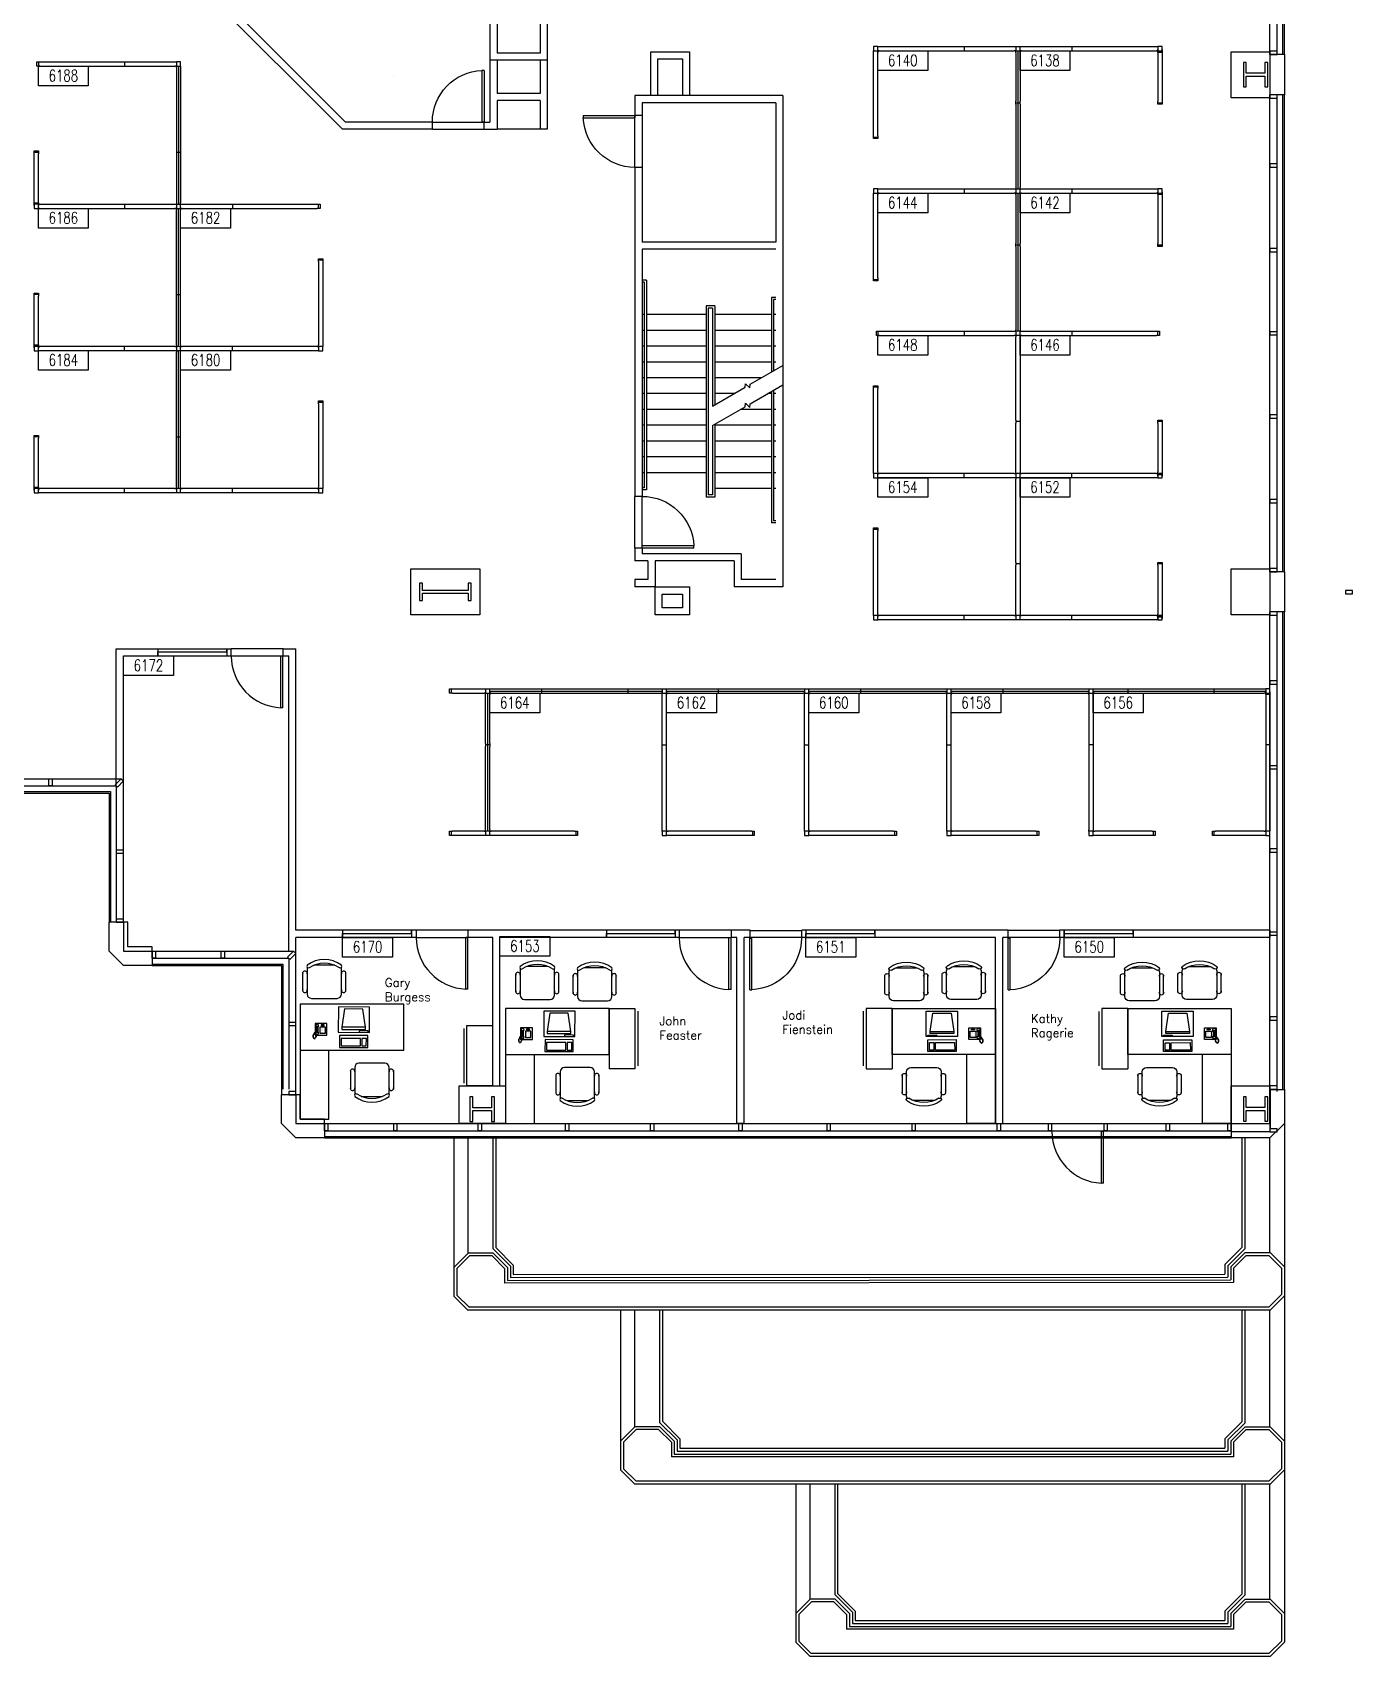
# Model space of a CAD drawing. Header units: millimetres. Extents: x 21174 to 87324, y 2476 to 67413.
# Drawn here: x 63843 to 87324, y 2476 to 31363 of the extents above; entities that cross this region are included whole.
import ezdxf
from ezdxf.enums import TextEntityAlignment as Align

# ---------------------------------------------------------------- set-up
doc = ezdxf.new("R2010")
doc.units = ezdxf.units.MM
doc.header["$MEASUREMENT"] = 0
for name, color, linetype in [('CHAIRS', 4, 'Continuous'), ('CPU', 6, 'Continuous'), ('E-B-CORE', 8, 'Continuous'), ('E-B-FURR', 6, 'Continuous'), ('E-B-GLAZ', 8, 'Continuous'), ('E-B-MULL', 8, 'Continuous'), ('E-B-SHEL', 2, 'Continuous'), ('E-C-HEAD', 5, 'Continuous'), ('E-F-DOOR', 3, 'Continuous'), ('E-F-SILL', 8, 'Continuous'), ('E-F-STAIR', 8, 'Continuous'), ('E-F-TERR', 4, 'Continuous'), ('E-S-COLM', 8, 'Continuous'), ('EMPLOYEE', 1, 'Continuous'), ('FURNITURE', 3, 'Continuous'), ('PANELS_201', 6, 'Continuous'), ('PHONES', 4, 'Continuous'), ('RMNUM', 40, 'Continuous')]:
    doc.layers.add(name, color=color, linetype=linetype)
doc.styles.add('ARCHITXT', font='simplex.shx')
doc.styles.add('ROMANS', font='romans', dxfattribs={"width": 0.75, "height": 8})

# ---------------------------------------------------------------- blocks, each defined once
blk = doc.blocks.new('DR-36')
for p, q in [((0, 36), (0, 0)), ((0, 36), (1.5, 36)), ((1.5, 36), (1.5, 0)), ((0, 0), (1.5, 0))]:
    blk.add_line(p, q)
blk.add_arc((0, 0), 36, 0, 87.6141)
blk = doc.blocks.new('RMNUM')
at = {"layer": 'RMNUM'}
blk.add_lwpolyline([(-16.33354, 6.674702), (18.388073, 6.674702), (18.388073, -6.982766), (-16.33354, -6.982766), (-16.33354, 6.674702)], dxfattribs=at)
at = {"layer": 'RMNUM', "style": 'ROMANS', "width": 0.75}
blk.add_attdef('NUMBER', text='', height=8, dxfattribs=at).set_placement((1.027267, 0.114097), align=Align.MIDDLE_CENTER)
blk = doc.blocks.new('DESK3')
for p, q in [((72, 0), (0, 0)), ((0, 0), (0, -80)), ((72, -32), (72, 0)), ((0, -32), (72, -32)), ((20, -80), (20, -32)), ((0, -80), (20, -80))]:
    blk.add_line(p, q)
blk = doc.blocks.new('RECTANG')
for p, q in [((1, 1), (0, 1)), ((0, 1), (0, 0)), ((1, 0), (1, 1)), ((0, 0), (1, 0))]:
    blk.add_line(p, q)
blk = doc.blocks.new('FNPHONE')
for p, q in [((-9.1, 0.2), (-9.7, 0)), ((-8.9, 0.6), (-9.5, 0.4)), ((-8.7, 1), (-9.3, 0.8)), ((-8.5, 1.4), (-9.1, 1.2)), ((-8.3, 1.8), (-8.9, 1.6)), ((-7.1, 0.6), (-7.5, -0.6)), ((-7.3, 6.5), (-7.3, 1.5)), ((-6.3, 6.5), (-6.3, 1.5)), ((-3.9, 4.8), (-3.9, 4.8)), ((-3.9, 3.9), (-3.9, 3.9)), ((-3.9, 3), (-3.9, 3)), ((-3.9, 2), (-3.9, 2)), ((-2.9, 4.8), (-2.9, 4.8)), ((-2.9, 3.9), (-2.9, 3.9)), ((-2.9, 3), (-2.9, 3)), ((-2.9, 2), (-2.9, 2)), ((-2, 4.8), (-2, 4.8)), ((-2, 3.9), (-2, 3.9)), ((-2, 3), (-2, 3)), ((-2, 2), (-2, 2)), ((-9.3, -0.2), (-9.9, -0.4)), ((-9.3, -0.6), (-9.9, -0.8)), ((-9.3, -1), (-9.9, -1.2)), ((-9.3, -1.4), (-9.9, -1.6)), ((-9.1, -1.8), (-9.7, -2)), ((-8.9, -2.2), (-9.5, -2.4)), ((-8.4, -2.5), (-9, -2.7)), ((-7.9, -2), (-8.5, -2.2)), ((-7.7, -1.6), (-8.3, -1.8)), ((-7.5, -1.2), (-8.1, -1.4)), ((-7.3, -0.8), (-7.9, -1))]:
    blk.add_line(p, q)
for centre, start, end in [((-6.8, 6.5), 298.4915, 241.5085), ((-6.8, 1.5), 118.4915, 61.5085)]:
    blk.add_arc(centre, 1.05, start, end)
for p, xscale, yscale, zscale in [((-8.2, 0), 8.20528234483245, 8.104073169521023, 8.20528234483245), ((-4.8, 1.3), 3.75, 4.375, 3.75), ((-4, 6.7), 2.03125, 0.46875, 2.03125)]:
    blk.add_blockref('RECTANG', p, dxfattribs=dict(xscale=xscale, yscale=yscale, zscale=zscale))
blk = doc.blocks.new('CHAIR7')
for p, q in [((20, 12), (3, 12)), ((5.1, 15), (17.9, 15)), ((0, 9), (0, -9)), ((23, -7.4), (23, 7.4)), ((3, -12), (20, -12)), ((5.1, -15), (17.9, -15))]:
    blk.add_line(p, q)
for centre, radius, start, end in [((3, 9), 3, 90, 180), ((5.6, 13.5), 1.56, 73.7398, 286.2602), ((17.4, 13.5), 1.56, 253.7398, 106.2602), ((20, 9), 3, 62.4156, 90), ((22.3, 11.1), 1.1, 53.3099, 212.0274), ((7, 0), 20, 323.1301, 36.8699), ((4.8, 0), 19.6, 327.5758, 32.4242), ((3, -9), 3, 180, 270), ((22.3, -11.1), 1.1, 147.9726, 306.6901), ((5.6, -13.5), 1.56, 73.7398, 286.2602), ((17.4, -13.5), 1.56, 253.7398, 106.2602), ((20, -9), 3, 270, 297.5844)]:
    blk.add_arc(centre, radius, start, end)
blk = doc.blocks.new('IBMAT', base_point=(61, 306))
for p, q in [((75, 307), (75, 306)), ((81, 307), (75, 307)), ((81, 306), (81, 307))]:
    blk.add_line(p, q)
at = {"xscale": 21, "yscale": 17, "zscale": 21}
blk.add_blockref('RECTANG', (61, 306), dxfattribs=at)
blk = doc.blocks.new('KEYBOARD', base_point=(60, 294))
for p, xscale, yscale, zscale in [((60, 294), 19, 8, 19), ((61, 295), 13, 5, 13), ((75, 295), 3, 5, 3)]:
    blk.add_blockref('RECTANG', p, dxfattribs=dict(xscale=xscale, yscale=yscale, zscale=zscale))
blk = doc.blocks.new('COMPUTER')
for p, q in [((-6.6, 16.2), (-8.5, 3.5)), ((6.1, 16.2), (-6.6, 16.2)), ((8, 3.5), (6.1, 16.2)), ((-8.5, 3.5), (-8.5, 2)), ((8, 3.5), (-8.5, 3.5)), ((-8.5, 2), (8, 2)), ((8, 2), (8, 3.5))]:
    blk.add_line(p, q)
at = {"xscale": 1.033846153846154, "yscale": 1.033846153846154, "zscale": 1.033846153846154}
for name, p in [('IBMAT', (-10.9, 0)), ('KEYBOARD', (-10, -10.5))]:
    blk.add_blockref(name, p, dxfattribs=at)
blk = doc.blocks.new('FC42X18D')
for p, q in [((-21, 0), (-21, -18)), ((-21, 0), (21, 0)), ((21, -18), (21, 0)), ((-21, -18), (21, -18)), ((-19, -20), (19, -20))]:
    blk.add_line(p, q)

msp = doc.modelspace()

# ---------------------------------------------------------------- linework, layer by layer
msp.add_line((70269, 30603), (70269, 30603))
at = {"layer": 'E-B-CORE'}
for p, q in [((71979, 34855), (71979, 30868)), ((72107, 34855), (72107, 30996)), ((72873, 31583), (72873, 30996)), ((73001, 31583), (73001, 30868)), ((72873, 30996), (72107, 30996)), ((73001, 30868), (71979, 30868)), ((77192, 30242), (74560, 30242)), ((74560, 30242), (74560, 29884)), ((77064, 30114), (74688, 30114)), ((74688, 30114), (74688, 29884)), ((77064, 30114), (77064, 27635)), ((77192, 30242), (77192, 21502)), ((74688, 29884), (74560, 29884)), ((74560, 28964), (74560, 23112)), ((74688, 28964), (74560, 28964)), ((74688, 28964), (74688, 27635)), ((77064, 27635), (74688, 27635)), ((77064, 27507), (74688, 27507)), ((74688, 27507), (74688, 23112)), ((74688, 23112), (74560, 23112)), ((74688, 22192), (74560, 22192)), ((74560, 22192), (74560, 21962)), ((74790, 21962), (74560, 21962)), ((74688, 22192), (74688, 22090)), ((76451, 22090), (74688, 22090)), ((74790, 21962), (74790, 21630)), ((74918, 21962), (74918, 21502)), ((76323, 21962), (74918, 21962)), ((76323, 21962), (76323, 21502)), ((76451, 22090), (76451, 21630)), ((74790, 21630), (74560, 21630)), ((74560, 21630), (74560, 21502)), ((74918, 21502), (74560, 21502)), ((77192, 21502), (76323, 21502)), ((77064, 21630), (76451, 21630))]:
    msp.add_line(p, q, dxfattribs=at)
for points in [[(75531, 21502), (75531, 21003), (74918, 21003), (74918, 21502)], [(75403, 21374), (75403, 21131), (75045, 21131), (75045, 21374)]]:
    msp.add_lwpolyline(points, close=True, dxfattribs=at)
at = {"layer": 'E-B-FURR'}
for p, q in [((85855, 30970), (85855, 39455)), ((69357, 29641), (65718, 33281)), ((69410, 29769), (66809, 32370)), ((71979, 30868), (71979, 29769)), ((72107, 30868), (72107, 30280)), ((72873, 30868), (72873, 30280)), ((73001, 30868), (73001, 29641)), ((74969, 30893), (75403, 30893)), ((74969, 30240), (74969, 30893)), ((75403, 30893), (75403, 30240)), ((72873, 30280), (72107, 30280)), ((72873, 30152), (72107, 30152)), ((72107, 30152), (72107, 29641)), ((72873, 30152), (72873, 29641)), ((85855, 21770), (85855, 30255)), ((70957, 29769), (69410, 29769)), ((70957, 29641), (70957, 29769)), ((71877, 29769), (71979, 29769)), ((71877, 29641), (71877, 29769)), ((70957, 29641), (69357, 29641)), ((71877, 29641), (72107, 29641)), ((73001, 29641), (72873, 29641)), ((85855, 12570), (85855, 21055)), ((65334, 20400), (67380, 20400)), ((65334, 17962), (65334, 20400)), ((65462, 20273), (67380, 20273)), ((65462, 18049), (65462, 20273)), ((67380, 20273), (67380, 20400)), ((68300, 20400), (68530, 20400)), ((68300, 20273), (68300, 20400)), ((68300, 20273), (68402, 20273)), ((68402, 15023), (68402, 20273)), ((68530, 15395), (68530, 20400)), ((62907, 18090), (65421, 18090)), ((65462, 15535), (65462, 18049)), ((70675, 15395), (68530, 15395)), ((70675, 15267), (70675, 15395)), ((75355, 15395), (71595, 15395)), ((71595, 15267), (71595, 15395)), ((75354, 15263), (75354, 15390)), ((75355, 15267), (75355, 15395)), ((76275, 15267), (76275, 15395)), ((76607, 15395), (76275, 15395)), ((76607, 15267), (76607, 15395)), ((81200, 15395), (77527, 15395)), ((77527, 15267), (77527, 15395)), ((81200, 15267), (81200, 15395)), ((85855, 15395), (82120, 15395)), ((82120, 15267), (82120, 15395)), ((82196, 15267), (82196, 15395)), ((85855, 15395), (85855, 15265)), ((65973, 15023), (68488, 15023)), ((70675, 15267), (68530, 15267)), ((68530, 14979), (68530, 15267)), ((72031, 15267), (71595, 15267)), ((72031, 12624), (72031, 15267)), ((72158, 12624), (72158, 15267)), ((75355, 15267), (72158, 15267)), ((76374, 15267), (76275, 15267)), ((76374, 11958), (76374, 15267)), ((76501, 11958), (76501, 15267)), ((76607, 15267), (76501, 15267)), ((80973, 15267), (77527, 15267)), ((80973, 11959), (80973, 15267)), ((81101, 11959), (81101, 15267)), ((81200, 15267), (81101, 15267)), ((85855, 15267), (82120, 15267)), ((68529, 12468), (68529, 14983)), ((71433, 11959), (71433, 12624)), ((69040, 11958), (85165, 11958)), ((76500, 11958), (76373, 11958)), ((80971, 11959), (81099, 11959))]:
    msp.add_line(p, q, dxfattribs=at)
for points in [[(74841, 30242), (74841, 31021), (75531, 31021)], [(75531, 31021), (75531, 30242)], [(65973, 15023), (65973, 15100), (65539, 15100), (65539, 15535), (65462, 15535)], [(69040, 11957), (69040, 12033), (68605, 12033), (68605, 12468), (68529, 12468)], [(72260, 12624), (72260, 11959), (71433, 11959)], [(71433, 12624), (72260, 12624)]]:
    msp.add_lwpolyline(points, dxfattribs=at)
for points in [[(85855, 31021), (85855, 30203), (85165, 30203), (85165, 31021)], [(71800, 21821), (71800, 21003), (70573, 21003), (70573, 21821)], [(85855, 21821), (85855, 21003), (85165, 21003), (85165, 21821)], [(85855, 12624), (85855, 11806), (85165, 11806), (85165, 12624)]]:
    msp.add_lwpolyline(points, close=True, dxfattribs=at)
at = {"layer": 'E-B-GLAZ'}
for p, q in [((85983, 30970), (85983, 39455)), ((86085, 30970), (86085, 39455)), ((86111, 30970), (86111, 39455)), ((85983, 21770), (85983, 30255)), ((86085, 21770), (86085, 30255)), ((86111, 21770), (86111, 30255)), ((85983, 12524), (85983, 21008)), ((86085, 12562), (86085, 21055)), ((86111, 12564), (86111, 21055)), ((62907, 17962), (65334, 17962)), ((65334, 17962), (65334, 15535)), ((62907, 17860), (65232, 17860)), ((62907, 17835), (65207, 17835)), ((65207, 17835), (65207, 15535)), ((65232, 17860), (65232, 15535)), ((65973, 14896), (68401, 14896)), ((65973, 14793), (68299, 14793)), ((65973, 14768), (68273, 14768)), ((68273, 14768), (68273, 12468)), ((68299, 14793), (68299, 12570)), ((68401, 14896), (68401, 12570)), ((69040, 11829), (85165, 11829)), ((69040, 11727), (85168, 11727)), ((69040, 11701), (85168, 11701))]:
    msp.add_line(p, q, dxfattribs=at)
for points in [[(66072, 20404), (66072, 20277), (66072, 20344), (67299, 20344), (67299, 20404), (67299, 20277)], [(69360, 15395), (69360, 15267), (69360, 15334), (70587, 15334), (70587, 15395), (70587, 15267)], [(74052, 15395), (74052, 15267), (74052, 15334), (75278, 15334), (75278, 15395), (75278, 15267)], [(77599, 15395), (77599, 15267), (77599, 15334), (78825, 15334), (78825, 15395), (78825, 15267)], [(82196, 15395), (82196, 15267), (82196, 15334), (83423, 15334), (83423, 15395), (83423, 15267)]]:
    msp.add_lwpolyline(points, dxfattribs=at)
at = {"layer": 'E-B-MULL'}
for points in [[(85983, 31028), (85855, 31028), (85855, 30970), (85983, 30970)], [(85983, 30255), (85855, 30255), (85855, 30197), (85983, 30197)], [(85983, 29028), (85855, 29028), (85855, 28970), (85983, 28970)], [(85983, 27520), (85855, 27520), (85855, 27463), (85983, 27463)], [(85983, 26041), (85855, 26041), (85855, 25984), (85983, 25984)], [(85983, 24562), (85855, 24562), (85855, 24505), (85983, 24505)], [(85983, 23054), (85855, 23054), (85855, 22997), (85983, 22997)], [(85983, 21828), (85855, 21828), (85855, 21770), (85983, 21770)], [(87324, 21437), (87196, 21437), (87196, 21379), (87324, 21379)], [(85983, 21055), (85855, 21055), (85855, 20997), (85983, 20997)], [(85983, 19828), (85855, 19828), (85855, 19770), (85983, 19770)], [(85983, 18320), (85855, 18320), (85855, 18263), (85983, 18263)], [(64135, 17962), (64135, 18090), (64193, 18090), (64193, 17962)], [(65314, 17983), (65421, 18090), (65462, 18049), (65355, 17942)], [(65334, 16763), (65462, 16763), (65462, 16821), (65334, 16821)], [(85983, 16841), (85855, 16841), (85855, 16784), (85983, 16784)], [(65334, 15535), (65462, 15535), (65462, 15592), (65334, 15592)], [(85983, 15362), (85855, 15362), (85855, 15305), (85983, 15305)], [(65973, 14896), (65973, 15023), (66031, 15023), (66031, 14896)], [(67202, 14896), (67202, 15023), (67259, 15023), (67259, 14896)], [(68381, 14916), (68488, 15023), (68529, 14983), (68421, 14875)], [(68401, 13697), (68529, 13697), (68529, 13754), (68401, 13754)], [(85983, 13854), (85855, 13854), (85855, 13797), (85983, 13797)], [(68401, 12468), (68529, 12468), (68529, 12525), (68401, 12525)], [(85983, 12624), (85855, 12624), (85855, 12567), (85983, 12567)], [(69040, 11829), (69040, 11957), (69097, 11957), (69097, 11829)], [(70269, 11829), (70269, 11957), (70326, 11957), (70326, 11829)], [(71773, 11829), (71773, 11957), (71830, 11957), (71830, 11829)], [(73324, 11829), (73324, 11957), (73381, 11957), (73381, 11829)], [(74835, 11829), (74835, 11957), (74893, 11957), (74893, 11829)], [(76408, 11829), (76408, 11957), (76465, 11957), (76465, 11829)], [(77976, 11829), (77976, 11957), (78033, 11957), (78033, 11829)], [(79489, 11829), (79489, 11957), (79546, 11957), (79546, 11829)], [(81004, 11829), (81004, 11957), (81061, 11957), (81061, 11829)], [(81914, 11829), (81914, 11956), (81971, 11956), (81971, 11829)], [(82905, 11829), (82905, 11956), (82962, 11956), (82962, 11829)], [(84009, 11829), (84009, 11957), (84067, 11957), (84067, 11829)], [(85108, 11829), (85108, 11957), (85165, 11957), (85165, 11829)], [(85983, 11864), (85855, 11864), (85855, 11807), (85983, 11807)]]:
    msp.add_lwpolyline(points, close=True, dxfattribs=at)
at = {"layer": 'E-B-SHEL'}
for p, q in [((86111, 30970), (85855, 30970)), ((85855, 30970), (85855, 30255)), ((86111, 30970), (86111, 30255)), ((86111, 30255), (85855, 30255)), ((86111, 21770), (85855, 21770)), ((85855, 21770), (85855, 21055)), ((86111, 21770), (86111, 21055)), ((86111, 21055), (85855, 21055)), ((65462, 15535), (65207, 15535)), ((65207, 15023), (65207, 15535)), ((65462, 15535), (65462, 15023)), ((65462, 14768), (65207, 15023)), ((65462, 15023), (65973, 15023)), ((65973, 15023), (65973, 14768)), ((65973, 14768), (65462, 14768)), ((68529, 12468), (68273, 12468)), ((68273, 11957), (68273, 12468)), ((68529, 12468), (68529, 11957)), ((85854, 11957), (85854, 12626)), ((85854, 12562), (86110, 12562)), ((85855, 12570), (85855, 11855)), ((85856, 12570), (85856, 11864)), ((86111, 12562), (86111, 11949)), ((68529, 11701), (68273, 11957)), ((68529, 11957), (69040, 11957)), ((69040, 11957), (69040, 11701)), ((85168, 11957), (85168, 11701)), ((85168, 11957), (85854, 11957)), ((86111, 11958), (85854, 11701)), ((69040, 11701), (68529, 11701)), ((85854, 11701), (85168, 11701))]:
    msp.add_line(p, q, dxfattribs=at)
at = {"layer": 'E-C-HEAD'}
for p, q in [((70957, 29769), (71877, 29769)), ((74560, 28964), (74560, 29884)), ((74688, 29884), (74688, 28964)), ((70957, 29641), (71877, 29641)), ((72873, 29641), (72107, 29641)), ((74560, 22192), (74560, 23112)), ((74688, 22192), (74688, 23112)), ((68300, 20400), (67380, 20400)), ((67380, 20273), (68300, 20273)), ((71591, 15395), (70671, 15395)), ((76270, 15394), (75350, 15394)), ((76599, 15392), (77519, 15392)), ((81189, 15394), (82109, 15394)), ((70671, 15267), (71591, 15267)), ((75350, 15266), (76270, 15266)), ((77519, 15264), (76599, 15264)), ((82109, 15266), (81189, 15266)), ((81982, 11828), (82902, 11828))]:
    msp.add_line(p, q, dxfattribs=at)
at = {"layer": 'E-F-SILL'}
msp.add_lwpolyline([(71672, 11957), (71672, 11957), (71672, 11957)], dxfattribs=at)
at = {"layer": 'E-F-STAIR'}
for p, q in [((74764, 26958), (74688, 26958)), ((74726, 26920), (74688, 26920)), ((74726, 26920), (74726, 23265)), ((74764, 26958), (74764, 23227)), ((76988, 26651), (76988, 25323)), ((77064, 26651), (76988, 26651)), ((77026, 26613), (77026, 25345)), ((77064, 26613), (77026, 26613)), ((74726, 26345), (74688, 26345)), ((75825, 26345), (74764, 26345)), ((75825, 26498), (75825, 23099)), ((75978, 26498), (75825, 26498)), ((75863, 26460), (75863, 23137)), ((75940, 26460), (75863, 26460)), ((75940, 26460), (75940, 24718)), ((75978, 26498), (75978, 24740)), ((76988, 26345), (75978, 26345)), ((77064, 26345), (77026, 26345)), ((74726, 26063), (74688, 26063)), ((75825, 26063), (74764, 26063)), ((76988, 26063), (75978, 26063)), ((77064, 26063), (77026, 26063)), ((74726, 25782), (74688, 25782)), ((75825, 25782), (74764, 25782)), ((76988, 25782), (75978, 25782)), ((77064, 25782), (77026, 25782)), ((74726, 25501), (74688, 25501)), ((75825, 25501), (74764, 25501)), ((76988, 25501), (75978, 25501)), ((77064, 25501), (77026, 25501)), ((74726, 25220), (74688, 25220)), ((75825, 25220), (74764, 25220)), ((76810, 25220), (75978, 25220)), ((74726, 24939), (74688, 24939)), ((75825, 24939), (74764, 24939)), ((76324, 24939), (75978, 24939)), ((76988, 24939), (76924, 24939)), ((76988, 24976), (76988, 22639)), ((77026, 24998), (77026, 22677)), ((77064, 24939), (77026, 24939)), ((74726, 24658), (74688, 24658)), ((75825, 24658), (74764, 24658)), ((76988, 24658), (76437, 24658)), ((77064, 24658), (77026, 24658)), ((74726, 24377), (74688, 24377)), ((75825, 24377), (74764, 24377)), ((75940, 24371), (75940, 23137)), ((75978, 24393), (75978, 23099)), ((76988, 24377), (75978, 24377)), ((77064, 24377), (77026, 24377)), ((74726, 24096), (74688, 24096)), ((75825, 24096), (74764, 24096)), ((76988, 24096), (75978, 24096)), ((77064, 24096), (77026, 24096)), ((74726, 23815), (74688, 23815)), ((75825, 23815), (74764, 23815)), ((76988, 23815), (75978, 23815)), ((77064, 23815), (77026, 23815)), ((74726, 23533), (74688, 23533)), ((75825, 23533), (74764, 23533)), ((76988, 23533), (75978, 23533)), ((77064, 23533), (77026, 23533)), ((74726, 23265), (74688, 23265)), ((74764, 23227), (74688, 23227)), ((75940, 23137), (75863, 23137)), ((76988, 23252), (75978, 23252)), ((77064, 23252), (77026, 23252)), ((75978, 23099), (75825, 23099)), ((77064, 22639), (76988, 22639)), ((77064, 22677), (77026, 22677))]:
    msp.add_line(p, q, dxfattribs=at)
for points in [[(75940, 24718), (76520, 25052), (76528, 25116), (76603, 25041), (76611, 25105), (77192, 25441)], [(75940, 24371), (76520, 24706), (76528, 24769), (76603, 24695), (76611, 24759), (77192, 25094)]]:
    msp.add_lwpolyline(points, dxfattribs=at)
at = {"layer": 'E-F-TERR'}
for p, q in [((86111, 11958), (86111, 6194)), ((71340, 11728), (71340, 9284)), ((71340, 11701), (71340, 9146)), ((71595, 9652), (71595, 11728)), ((72038, 9725), (72038, 11728)), ((72089, 9746), (72089, 11728)), ((85362, 9754), (85362, 11701)), ((85413, 9733), (85413, 11701)), ((85855, 9661), (85855, 11702)), ((71595, 9652), (71339, 9397)), ((71616, 9601), (71391, 9376)), ((72038, 9652), (71595, 9652)), ((72017, 9601), (71616, 9601)), ((72242, 9376), (72017, 9601)), ((72344, 9418), (72038, 9725)), ((72293, 9397), (72038, 9652)), ((72395, 9439), (72089, 9746)), ((85055, 9448), (85362, 9754)), ((85106, 9426), (85413, 9733)), ((85157, 9405), (85413, 9661)), ((85208, 9384), (85434, 9610)), ((85413, 9661), (85856, 9661)), ((85434, 9610), (85834, 9610)), ((85834, 9610), (86060, 9384)), ((85856, 9661), (86111, 9405)), ((71340, 9395), (71340, 8884)), ((71340, 9395), (71340, 8884)), ((71391, 9376), (71391, 8905)), ((72242, 9376), (72242, 9117)), ((72293, 9397), (72293, 9167)), ((72344, 9418), (72344, 9218)), ((72395, 9439), (72395, 9269)), ((72395, 9269), (85055, 9277)), ((85055, 9448), (85055, 9277)), ((85106, 9426), (85106, 9226)), ((85157, 9405), (85157, 9175)), ((85208, 9384), (85208, 9126)), ((86060, 9384), (86060, 8913)), ((86111, 9403), (86111, 8892)), ((86111, 9403), (86111, 8892)), ((85208, 9126), (72242, 9117)), ((72293, 9167), (85157, 9175)), ((72344, 9218), (85106, 9226)), ((86111, 9160), (86111, 8892)), ((71340, 8884), (71593, 8630)), ((71391, 8905), (71614, 8681)), ((85836, 8690), (71606, 8690)), ((86060, 8913), (85836, 8690)), ((85857, 8639), (86111, 8892)), ((86111, 8892), (85857, 8639)), ((85857, 8639), (71585, 8639)), ((74304, 8639), (74304, 6194)), ((74560, 6563), (74560, 8639)), ((75003, 6635), (75003, 8638)), ((75054, 6656), (75054, 8638)), ((85362, 6656), (85362, 8639)), ((85413, 6635), (85413, 8639)), ((85855, 6563), (85855, 8639)), ((75360, 6350), (75054, 6656)), ((85055, 6350), (85362, 6656)), ((74560, 6563), (74304, 6307)), ((74581, 6512), (74355, 6286)), ((75003, 6563), (74560, 6563)), ((74981, 6512), (74581, 6512)), ((75207, 6286), (74981, 6512)), ((75309, 6329), (75003, 6635)), ((75258, 6307), (75003, 6563)), ((85106, 6329), (85413, 6635)), ((85157, 6307), (85413, 6563)), ((85208, 6286), (85434, 6512)), ((85413, 6563), (85856, 6563)), ((85434, 6512), (85834, 6512)), ((85834, 6512), (86060, 6286)), ((85856, 6563), (86111, 6307)), ((74304, 6305), (74304, 5794)), ((74304, 6305), (74304, 5794)), ((74355, 6286), (74355, 5816)), ((75207, 6286), (75207, 6028)), ((75258, 6307), (75258, 6077)), ((75258, 6077), (85157, 6077)), ((75309, 6329), (75309, 6129)), ((75309, 6129), (85106, 6129)), ((75360, 6350), (75360, 6180)), ((75360, 6180), (85055, 6180)), ((85055, 6350), (85055, 6180)), ((85106, 6329), (85106, 6129)), ((85157, 6307), (85157, 6077)), ((85208, 6286), (85208, 6028)), ((86060, 6286), (86060, 5816)), ((86111, 6305), (86111, 5794)), ((86111, 6305), (86111, 5794)), ((74304, 5794), (74558, 5541)), ((74355, 5816), (74579, 5592)), ((85208, 6028), (75207, 6028)), ((86060, 5816), (85836, 5592)), ((86111, 5794), (85857, 5541)), ((85857, 5541), (86111, 5794)), ((86111, 6063), (86111, 5794)), ((86111, 5829), (86111, 3129)), ((85857, 5541), (74558, 5541)), ((85836, 5592), (74579, 5592)), ((77422, 5541), (77422, 3129)), ((77678, 3498), (77678, 5541)), ((78120, 3570), (78120, 5541)), ((78171, 3591), (78171, 5541)), ((85362, 3591), (85362, 5541)), ((85413, 3570), (85413, 5541)), ((85855, 3498), (85855, 5541)), ((77678, 3498), (77422, 3242)), ((78120, 3498), (77678, 3498)), ((78427, 3264), (78120, 3570)), ((78376, 3242), (78120, 3498)), ((78478, 3285), (78171, 3591)), ((85055, 3285), (85362, 3591)), ((85106, 3264), (85413, 3570)), ((85157, 3242), (85413, 3498)), ((85413, 3498), (85856, 3498)), ((85856, 3498), (86111, 3242)), ((77422, 3240), (77422, 2729)), ((77422, 3240), (77422, 2729)), ((77699, 3447), (77473, 3221)), ((77473, 3221), (77473, 2750)), ((78099, 3447), (77699, 3447)), ((78325, 3221), (78099, 3447)), ((78325, 3221), (78325, 2961)), ((78376, 3242), (78376, 3012)), ((78427, 3264), (78427, 3063)), ((78478, 3285), (78478, 3115)), ((85055, 3285), (85055, 3115)), ((85106, 3264), (85106, 3063)), ((85157, 3242), (85157, 3012)), ((85208, 3221), (85434, 3447)), ((85208, 3221), (85208, 2961)), ((85434, 3447), (85834, 3447)), ((85834, 3447), (86060, 3221)), ((86060, 3221), (86060, 2750)), ((86111, 3240), (86111, 2729)), ((86111, 3240), (86111, 2729)), ((77422, 2998), (77422, 2729)), ((85208, 2961), (78325, 2961)), ((78376, 3012), (85157, 3012)), ((78427, 3063), (85106, 3063)), ((78478, 3115), (85055, 3115)), ((86111, 2998), (86111, 2729)), ((77422, 2729), (77676, 2476)), ((77676, 2476), (77422, 2729)), ((77473, 2750), (77697, 2527)), ((86060, 2750), (85836, 2527)), ((86111, 2729), (85857, 2476)), ((85857, 2476), (86111, 2729)), ((85857, 2476), (77676, 2476)), ((85836, 2527), (77697, 2527))]:
    msp.add_line(p, q, dxfattribs=at)
at = {"layer": 'E-S-COLM'}
for points in [[(85766, 30395), (85817, 30395), (85817, 30830), (85766, 30830), (85766, 30638), (85434, 30638), (85434, 30830), (85383, 30830), (85383, 30395), (85434, 30395), (85434, 30587), (85766, 30587)], [(71595, 21259), (71647, 21259), (71647, 21566), (71595, 21566), (71595, 21438), (70778, 21438), (70778, 21566), (70727, 21566), (70727, 21259), (70778, 21259), (70778, 21387), (71595, 21387)], [(72008, 11995), (72059, 11995), (72059, 12430), (72008, 12430), (72008, 12238), (71676, 12238), (71676, 12430), (71625, 12430), (71625, 11995), (71676, 11995), (71676, 12187), (72008, 12187)], [(85766, 11998), (85817, 11998), (85817, 12432), (85766, 12432), (85766, 12241), (85434, 12241), (85434, 12432), (85383, 12432), (85383, 11998), (85434, 11998), (85434, 12190), (85766, 12190)]]:
    msp.add_lwpolyline(points, close=True, dxfattribs=at)
at = {"layer": 'PANELS_201', "linetype": 'Continuous'}
for p, q in [((83863, 31034), (83940, 31034)), ((63949, 28310), (63872, 28310)), ((83863, 28504), (83940, 28504)), ((63949, 25780), (63872, 25780)), ((81333, 24466), (81333, 25948)), ((81410, 25948), (81410, 24466)), ((81333, 23546), (81333, 24415)), ((81410, 24415), (81410, 23546)), ((81333, 21936), (81333, 23418)), ((81410, 23418), (81410, 21936)), ((83940, 23495), (83863, 23495)), ((63949, 23250), (63872, 23250)), ((81333, 21016), (81333, 21885)), ((81410, 21885), (81410, 21016)), ((83940, 20965), (83863, 20965)), ((85779, 19611), (85855, 19611)), ((85779, 18716), (85779, 18665)), ((85855, 18691), (85779, 18691)), ((85855, 18716), (85855, 18665))]:
    msp.add_line(p, q, dxfattribs=at)
for points in [[(78880, 31111), (78803, 31111), (78803, 31034)], [(78803, 31008), (78803, 31034), (78880, 31034), (78880, 31008)], [(78803, 29526), (78803, 31008)], [(78905, 31034), (78880, 31034), (78880, 31111), (78905, 31111)], [(78880, 29526), (78880, 31008)], [(78905, 31111), (80387, 31111)], [(78905, 31034), (80387, 31034)], [(80387, 31111), (80438, 31111)], [(80387, 31034), (80438, 31034)], [(80413, 31111), (80413, 31034)], [(80438, 31111), (81307, 31111)], [(80438, 31034), (81307, 31034)], [(81307, 31111), (81333, 31111), (81333, 31034), (81307, 31034)], [(81333, 31111), (81410, 31111)], [(81333, 31008), (81333, 31034), (81410, 31034), (81410, 31008)], [(81333, 31008), (81333, 30139)], [(81371, 31034), (81371, 30114)], [(81435, 31034), (81410, 31034), (81410, 31111), (81435, 31111)], [(81410, 31008), (81410, 30139)], [(81435, 31111), (82304, 31111)], [(81435, 31034), (82304, 31034)], [(82304, 31111), (82355, 31111)], [(82304, 31034), (82355, 31034)], [(82330, 31111), (82330, 31034)], [(82355, 31111), (83837, 31111)], [(82355, 31034), (83837, 31034)], [(83837, 31111), (83863, 31111), (83863, 31034), (83837, 31034)], [(83940, 31034), (83940, 31111), (83863, 31111)], [(83940, 31059), (83940, 31034), (83940, 31008), (83863, 31008), (83863, 31059)], [(83863, 31008), (83863, 31034), (83940, 31034), (83940, 31008)], [(83863, 31008), (83863, 30139)], [(83940, 31008), (83940, 30139)], [(63975, 30763), (63949, 30763), (63923, 30763), (63923, 30840), (63975, 30840)], [(63949, 30840), (63949, 30763)], [(63975, 30840), (65457, 30840)], [(63975, 30763), (65457, 30763)], [(65457, 30840), (65508, 30840)], [(65457, 30763), (65508, 30763)], [(65482, 30840), (65482, 30763)], [(65508, 30840), (66377, 30840)], [(65508, 30763), (66377, 30763)], [(66377, 30840), (66402, 30840), (66402, 30763), (66377, 30763)], [(66479, 30763), (66479, 30840), (66402, 30840)], [(66402, 30738), (66402, 30763), (66479, 30763), (66479, 30738)], [(66402, 30738), (66402, 29255)], [(66441, 30763), (66441, 29230)], [(66479, 30738), (66479, 29255)], [(81333, 30088), (81333, 30139)], [(81333, 30114), (81410, 30114)], [(81333, 30088), (81333, 28606)], [(81371, 30114), (81371, 28581)], [(81410, 30088), (81410, 30139)], [(81410, 30088), (81410, 28606)], [(83940, 30139), (83940, 30114), (83940, 30088), (83863, 30088), (83863, 30139)], [(83863, 30114), (83940, 30114)], [(78880, 29526), (78880, 29501), (78880, 29475), (78803, 29475), (78803, 29526)], [(78803, 29501), (78880, 29501)], [(63872, 29204), (63872, 29230), (63872, 29255), (63949, 29255), (63949, 29204)], [(63949, 29230), (63872, 29230)], [(63872, 28335), (63872, 29204)], [(63949, 28335), (63949, 29204)], [(66402, 29255), (66402, 29204)], [(66479, 29230), (66402, 29230)], [(66402, 29204), (66402, 28335)], [(66441, 29230), (66441, 28310)], [(66479, 29255), (66479, 29204)], [(66479, 29204), (66479, 28335)], [(81333, 28606), (81333, 28581), (81410, 28581), (81410, 28606)], [(63872, 28284), (63872, 28310), (63872, 28335), (63949, 28335), (63949, 28284)], [(63949, 28335), (63949, 28310), (63872, 28310), (63872, 28335)], [(63872, 28310), (63872, 28233), (63949, 28233)], [(63975, 28233), (63949, 28233), (63949, 28310), (63975, 28310)], [(63975, 28310), (65457, 28310)], [(65457, 28310), (65508, 28310)], [(65482, 28310), (65482, 28233)], [(65508, 28310), (66377, 28310)], [(66377, 28310), (66402, 28310), (66402, 28233), (66377, 28233)], [(66402, 28335), (66402, 28310), (66479, 28310), (66479, 28335)], [(66505, 28233), (66479, 28233), (66479, 28310), (66505, 28310)], [(66505, 28310), (67373, 28310)], [(67373, 28310), (67425, 28310)], [(67399, 28310), (67399, 28233)], [(67425, 28310), (68907, 28310)], [(68907, 28310), (68932, 28310), (68958, 28310), (68958, 28233), (68907, 28233)], [(68932, 28233), (68932, 28310)], [(78880, 28581), (78803, 28581), (78803, 28504)], [(78803, 28478), (78803, 28504), (78880, 28504), (78880, 28478)], [(78803, 26996), (78803, 28478)], [(78905, 28504), (78880, 28504), (78880, 28581), (78905, 28581)], [(78880, 26996), (78880, 28478)], [(78905, 28581), (80387, 28581)], [(78905, 28504), (80387, 28504)], [(80387, 28581), (80438, 28581)], [(80387, 28504), (80438, 28504)], [(80413, 28581), (80413, 28504)], [(80438, 28581), (81307, 28581)], [(80438, 28504), (81307, 28504)], [(81307, 28581), (81333, 28581), (81333, 28504), (81307, 28504)], [(81333, 28478), (81333, 28504), (81410, 28504), (81410, 28478)], [(81333, 28478), (81333, 27609)], [(81371, 28504), (81371, 27584)], [(81435, 28504), (81410, 28504), (81410, 28581), (81435, 28581)], [(81410, 28478), (81410, 27609)], [(81435, 28581), (82304, 28581)], [(81435, 28504), (82304, 28504)], [(82304, 28581), (82355, 28581)], [(82304, 28504), (82355, 28504)], [(82330, 28581), (82330, 28504)], [(82355, 28581), (83837, 28581)], [(82355, 28504), (83837, 28504)], [(83837, 28581), (83863, 28581), (83863, 28504), (83837, 28504)], [(83940, 28504), (83940, 28581), (83863, 28581)], [(83940, 28529), (83940, 28504), (83940, 28478), (83863, 28478), (83863, 28529)], [(83863, 28478), (83863, 28504), (83940, 28504), (83940, 28478)], [(83863, 28478), (83863, 27609)], [(83940, 28478), (83940, 27609)], [(63975, 28233), (65457, 28233)], [(65457, 28233), (65508, 28233)], [(65508, 28233), (66377, 28233)], [(66402, 28208), (66402, 28233), (66479, 28233), (66479, 28208)], [(66402, 26725), (66402, 28208)], [(66441, 26700), (66441, 28233)], [(66479, 26725), (66479, 28208)], [(66505, 28233), (67373, 28233)], [(67373, 28233), (67425, 28233)], [(67425, 28233), (68907, 28233)], [(81333, 27558), (81333, 27609)], [(81333, 27584), (81410, 27584)], [(81333, 27558), (81333, 26076)], [(81371, 27584), (81371, 26051)], [(81410, 27558), (81410, 27609)], [(81410, 27558), (81410, 26076)], [(83940, 27609), (83940, 27584), (83940, 27558), (83863, 27558), (83863, 27609)], [(83863, 27584), (83940, 27584)], [(68932, 27288), (68932, 27313), (68932, 27339), (69009, 27339), (69009, 27288)], [(69009, 27313), (68932, 27313)], [(68932, 27288), (68932, 25805)], [(69009, 27288), (69009, 25805)], [(78880, 26996), (78880, 26971), (78880, 26945), (78803, 26945), (78803, 26996)], [(78803, 26971), (78880, 26971)], [(63872, 26674), (63872, 26700), (63872, 26725), (63949, 26725), (63949, 26674)], [(63949, 26700), (63872, 26700)], [(63872, 25805), (63872, 26674)], [(63949, 25805), (63949, 26674)], [(66402, 26674), (66402, 26725)], [(66402, 26700), (66479, 26700)], [(66402, 25805), (66402, 26674)], [(66441, 25780), (66441, 26700)], [(66479, 26674), (66479, 26725)], [(66479, 25805), (66479, 26674)], [(78905, 25974), (78880, 25974), (78854, 25974), (78854, 26051), (78905, 26051)], [(78880, 26051), (78880, 25974)], [(78905, 26051), (80387, 26051)], [(80387, 26051), (80438, 26051)], [(80413, 26051), (80413, 25974)], [(80438, 26051), (81307, 26051)], [(81307, 26051), (81333, 26051), (81333, 25974), (81307, 25974)], [(81410, 26076), (81410, 26051), (81333, 26051), (81333, 26076)], [(81435, 25974), (81410, 25974), (81410, 26051), (81435, 26051)], [(81435, 26051), (82304, 26051)], [(82304, 26051), (82355, 26051)], [(82330, 26051), (82330, 25974)], [(82355, 26051), (83837, 26051)], [(83837, 26051), (83863, 26051), (83888, 26051), (83888, 25974), (83837, 25974)], [(83863, 25974), (83863, 26051)], [(63949, 25805), (63949, 25780), (63872, 25780), (63872, 25805)], [(63872, 25754), (63872, 25780), (63872, 25805), (63949, 25805), (63949, 25754)], [(63872, 25780), (63872, 25703), (63949, 25703)], [(63975, 25703), (63949, 25703), (63949, 25780), (63975, 25780)], [(65457, 25780), (63975, 25780)], [(65508, 25780), (65457, 25780)], [(65482, 25703), (65482, 25780)], [(66377, 25780), (65508, 25780)], [(66377, 25780), (66402, 25780), (66402, 25703), (66377, 25703)], [(66479, 25805), (66479, 25780), (66402, 25780), (66402, 25805)], [(66505, 25703), (66479, 25703), (66479, 25780), (66505, 25780)], [(67373, 25780), (66505, 25780)], [(67425, 25780), (67373, 25780)], [(67399, 25703), (67399, 25780)], [(68907, 25780), (67425, 25780)], [(68907, 25780), (68932, 25780), (68932, 25703), (68907, 25703)], [(69009, 25805), (69009, 25780), (68932, 25780), (68932, 25805)], [(68932, 25703), (69009, 25703), (69009, 25780)], [(78905, 25974), (80387, 25974)], [(80387, 25974), (80438, 25974)], [(80438, 25974), (81307, 25974)], [(81410, 25948), (81410, 25974), (81333, 25974), (81333, 25948)], [(81435, 25974), (82304, 25974)], [(82304, 25974), (82355, 25974)], [(82355, 25974), (83837, 25974)], [(65457, 25703), (63975, 25703)], [(65508, 25703), (65457, 25703)], [(66377, 25703), (65508, 25703)], [(66479, 25678), (66479, 25703), (66402, 25703), (66402, 25678)], [(66402, 24195), (66402, 25678)], [(66441, 24170), (66441, 25703)], [(66479, 24195), (66479, 25678)], [(67373, 25703), (66505, 25703)], [(67425, 25703), (67373, 25703)], [(68907, 25703), (67425, 25703)], [(78803, 25028), (78803, 25054), (78803, 25079), (78880, 25079), (78880, 25028)], [(78880, 25054), (78803, 25054)], [(78803, 23546), (78803, 25028)], [(78880, 23546), (78880, 25028)], [(68932, 24758), (68932, 24783), (68932, 24809), (69009, 24809), (69009, 24758)], [(69009, 24783), (68932, 24783)], [(68932, 24758), (68932, 23275)], [(69009, 24758), (69009, 23275)], [(81333, 24466), (81333, 24415)], [(81410, 24441), (81333, 24441)], [(81410, 24466), (81410, 24415)], [(83863, 24415), (83863, 24441), (83863, 24466), (83940, 24466), (83940, 24415)], [(83940, 24441), (83863, 24441)], [(83863, 24415), (83863, 23546)], [(83940, 24415), (83940, 23546)], [(63872, 24144), (63872, 24170), (63872, 24195), (63949, 24195), (63949, 24144)], [(63949, 24170), (63872, 24170)], [(63872, 23275), (63872, 24144)], [(63949, 23275), (63949, 24144)], [(66402, 24144), (66402, 24195)], [(66402, 24170), (66479, 24170)], [(66402, 23275), (66402, 24144)], [(66441, 23250), (66441, 24170)], [(66479, 24144), (66479, 24195)], [(66479, 23275), (66479, 24144)], [(78880, 23546), (78880, 23521), (78803, 23521), (78803, 23546)], [(78803, 23521), (78803, 23444), (78880, 23444)], [(78905, 23444), (78880, 23444), (78880, 23521), (78905, 23521)], [(80387, 23521), (78905, 23521)], [(80387, 23444), (78905, 23444)], [(80438, 23521), (80387, 23521)], [(80438, 23444), (80387, 23444)], [(80413, 23444), (80413, 23521)], [(81307, 23521), (80438, 23521)], [(81307, 23444), (80438, 23444)], [(81307, 23521), (81333, 23521), (81333, 23444), (81307, 23444)], [(81410, 23546), (81410, 23521), (81333, 23521), (81333, 23546)], [(81410, 23418), (81410, 23444), (81333, 23444), (81333, 23418)], [(81435, 23444), (81410, 23444), (81410, 23521), (81435, 23521)], [(82304, 23521), (81435, 23521)], [(82304, 23444), (81435, 23444)], [(82355, 23521), (82304, 23521)], [(82355, 23444), (82304, 23444)], [(82330, 23444), (82330, 23521)], [(83837, 23521), (82355, 23521)], [(83837, 23444), (82355, 23444)], [(83837, 23521), (83863, 23521), (83863, 23444), (83837, 23444)], [(83940, 23546), (83940, 23521), (83863, 23521), (83863, 23546)], [(83863, 23469), (83863, 23495), (83863, 23521), (83940, 23521), (83940, 23469)], [(83863, 23444), (83940, 23444), (83940, 23521)], [(63949, 23275), (63949, 23250), (63872, 23250), (63872, 23275)], [(63872, 23224), (63872, 23250), (63872, 23275), (63949, 23275), (63949, 23224)], [(63872, 23250), (63872, 23173), (63949, 23173)], [(63975, 23173), (63949, 23173), (63949, 23250), (63975, 23250)], [(65457, 23250), (63975, 23250)], [(65457, 23173), (63975, 23173)], [(65508, 23250), (65457, 23250)], [(65508, 23173), (65457, 23173)], [(65482, 23173), (65482, 23250)], [(66377, 23250), (65508, 23250)], [(66377, 23173), (65508, 23173)], [(66377, 23250), (66402, 23250), (66402, 23173), (66377, 23173)], [(66479, 23275), (66479, 23250), (66402, 23250), (66402, 23275)], [(66479, 23173), (66402, 23173)], [(66505, 23173), (66479, 23173), (66479, 23250), (66505, 23250)], [(67373, 23250), (66505, 23250)], [(67373, 23173), (66505, 23173)], [(67425, 23250), (67373, 23250)], [(67425, 23173), (67373, 23173)], [(67399, 23173), (67399, 23250)], [(68907, 23250), (67425, 23250)], [(68907, 23173), (67425, 23173)], [(68907, 23250), (68932, 23250), (68932, 23173), (68907, 23173)], [(69009, 23275), (69009, 23250), (68932, 23250), (68932, 23275)], [(68932, 23173), (69009, 23173), (69009, 23250)], [(78803, 22498), (78803, 22524), (78803, 22549), (78880, 22549), (78880, 22498)], [(78880, 22524), (78803, 22524)], [(78803, 21016), (78803, 22498)], [(78880, 21016), (78880, 22498)], [(81333, 21936), (81333, 21885)], [(81410, 21911), (81333, 21911)], [(81410, 21936), (81410, 21885)], [(83863, 21885), (83863, 21911), (83863, 21936), (83940, 21936), (83940, 21885)], [(83940, 21911), (83863, 21911)], [(83863, 21885), (83863, 21016)], [(83940, 21885), (83940, 21016)], [(78880, 21016), (78880, 20991), (78803, 20991), (78803, 21016)], [(78803, 20991), (78803, 20914), (78880, 20914)], [(78905, 20914), (78880, 20914), (78880, 20991), (78905, 20991)], [(80387, 20991), (78905, 20991)], [(80387, 20914), (78905, 20914)], [(80438, 20991), (80387, 20991)], [(80438, 20914), (80387, 20914)], [(80413, 20914), (80413, 20991)], [(81307, 20991), (80438, 20991)], [(81307, 20914), (80438, 20914)], [(81307, 20991), (81333, 20991), (81333, 20914), (81307, 20914)], [(81410, 21016), (81410, 20991), (81333, 20991), (81333, 21016)], [(81410, 20914), (81333, 20914)], [(81435, 20914), (81410, 20914), (81410, 20991), (81435, 20991)], [(82304, 20991), (81435, 20991)], [(82304, 20914), (81435, 20914)], [(82355, 20991), (82304, 20991)], [(82355, 20914), (82304, 20914)], [(82330, 20914), (82330, 20991)], [(83837, 20991), (82355, 20991)], [(83837, 20914), (82355, 20914)], [(83837, 20991), (83863, 20991), (83863, 20914), (83837, 20914)], [(83940, 21016), (83940, 20991), (83863, 20991), (83863, 21016)], [(83863, 20939), (83863, 20965), (83863, 20991), (83940, 20991), (83940, 20939)], [(83863, 20914), (83940, 20914), (83940, 20991)], [(71314, 19611), (71289, 19611), (71263, 19611), (71263, 19687), (71314, 19687)], [(71289, 19687), (71289, 19611)], [(71314, 19687), (71877, 19687)], [(71877, 19687), (71902, 19687), (71902, 19611), (71877, 19611)], [(71902, 19687), (71979, 19687)], [(72004, 19611), (71979, 19611), (71979, 19687), (72004, 19687)], [(71979, 19649), (72899, 19649)], [(72004, 19687), (72873, 19687)], [(72873, 19687), (72924, 19687)], [(72899, 19687), (72899, 19611)], [(72899, 19649), (74432, 19649)], [(72924, 19687), (74407, 19687)], [(74407, 19687), (74458, 19687)], [(74432, 19687), (74432, 19611)], [(74432, 19649), (75045, 19649)], [(74458, 19687), (75020, 19687)], [(75020, 19687), (75045, 19687), (75045, 19611), (75020, 19611)], [(75045, 19687), (75122, 19687)], [(75148, 19611), (75122, 19611), (75122, 19687), (75148, 19687)], [(75122, 19649), (76042, 19649)], [(75148, 19687), (76017, 19687)], [(76017, 19687), (76068, 19687)], [(76042, 19687), (76042, 19611)], [(76042, 19649), (77575, 19649)], [(76068, 19687), (77550, 19687)], [(77550, 19687), (77575, 19687), (77575, 19611), (77550, 19611)], [(77575, 19687), (77652, 19687)], [(77678, 19611), (77652, 19611), (77652, 19687), (77678, 19687)], [(77652, 19649), (78572, 19649)], [(77678, 19687), (78547, 19687)], [(78547, 19687), (78598, 19687)], [(78572, 19687), (78572, 19611)], [(78572, 19649), (80105, 19649)], [(78598, 19687), (80080, 19687)], [(80080, 19687), (80105, 19687), (80105, 19611), (80080, 19611)], [(80105, 19687), (80182, 19687)], [(80208, 19611), (80182, 19611), (80182, 19687), (80208, 19687)], [(80182, 19649), (81102, 19649)], [(80208, 19687), (81077, 19687)], [(81077, 19687), (81128, 19687)], [(81102, 19687), (81102, 19611)], [(81102, 19649), (82635, 19649)], [(81128, 19687), (82610, 19687)], [(82610, 19687), (82635, 19687), (82635, 19611), (82610, 19611)], [(82635, 19687), (82712, 19687)], [(82738, 19611), (82712, 19611), (82712, 19687), (82738, 19687)], [(82712, 19649), (83325, 19649)], [(82738, 19687), (83300, 19687)], [(83300, 19687), (83351, 19687)], [(83325, 19687), (83325, 19611)], [(83325, 19649), (84859, 19649)], [(83351, 19687), (84833, 19687)], [(84833, 19687), (84884, 19687)], [(84859, 19687), (84859, 19611)], [(84859, 19649), (85779, 19649)], [(84884, 19687), (85753, 19687)], [(85753, 19687), (85779, 19687), (85779, 19611), (85753, 19611)], [(85855, 19611), (85855, 19687), (85779, 19687)], [(71314, 19611), (71877, 19611)], [(71902, 19585), (71902, 19611), (71979, 19611), (71979, 19585)], [(71902, 18716), (71902, 19585)], [(71940, 18691), (71940, 19611)], [(71979, 18716), (71979, 19585)], [(72004, 19611), (72873, 19611)], [(72873, 19611), (72924, 19611)], [(72924, 19611), (74407, 19611)], [(74407, 19611), (74458, 19611)], [(74458, 19611), (75020, 19611)], [(75045, 19585), (75045, 19611), (75122, 19611), (75122, 19585)], [(75045, 18716), (75045, 19585)], [(75122, 18716), (75122, 19585)], [(75148, 19611), (76017, 19611)], [(76017, 19611), (76068, 19611)], [(76068, 19611), (77550, 19611)], [(77575, 19585), (77575, 19611), (77652, 19611), (77652, 19585)], [(77575, 18716), (77575, 19585)], [(77652, 18716), (77652, 19585)], [(77678, 19611), (78547, 19611)], [(78547, 19611), (78598, 19611)], [(78598, 19611), (80080, 19611)], [(80105, 19585), (80105, 19611), (80182, 19611), (80182, 19585)], [(80105, 18716), (80105, 19585)], [(80182, 18716), (80182, 19585)], [(80208, 19611), (81077, 19611)], [(81077, 19611), (81128, 19611)], [(81128, 19611), (82610, 19611)], [(82635, 19585), (82635, 19611), (82712, 19611), (82712, 19585)], [(82635, 19585), (82635, 18716)], [(82712, 19585), (82712, 18716)], [(82738, 19611), (83300, 19611)], [(83300, 19611), (83351, 19611)], [(83351, 19611), (84833, 19611)], [(84833, 19611), (84884, 19611)], [(84884, 19611), (85753, 19611)], [(85855, 19636), (85855, 19611), (85855, 19585), (85779, 19585), (85779, 19636)], [(85779, 19585), (85779, 19611), (85855, 19611), (85855, 19585)], [(85779, 19585), (85779, 18716)], [(85855, 19585), (85855, 18716)], [(71902, 18716), (71902, 18665)], [(71979, 18691), (71902, 18691)], [(71902, 17183), (71902, 18665)], [(71940, 17157), (71940, 18691)], [(71979, 18716), (71979, 18665)], [(71979, 17183), (71979, 18665)], [(75045, 18665), (75045, 18716)], [(75045, 18691), (75122, 18691)], [(75045, 17183), (75045, 18665)], [(75122, 18665), (75122, 18716)], [(75122, 17183), (75122, 18665)], [(77575, 18665), (77575, 18716)], [(77575, 18691), (77652, 18691)], [(77575, 17183), (77575, 18665)], [(77652, 18665), (77652, 18716)], [(77652, 17183), (77652, 18665)], [(80105, 18665), (80105, 18716)], [(80105, 18691), (80182, 18691)], [(80105, 17183), (80105, 18665)], [(80182, 18665), (80182, 18716)], [(80182, 17183), (80182, 18665)], [(82635, 18716), (82635, 18665)], [(82712, 18691), (82635, 18691)], [(82635, 18665), (82635, 17183)], [(82712, 18716), (82712, 18665)], [(82712, 18665), (82712, 17183)], [(85779, 18665), (85779, 17183)], [(85855, 18665), (85855, 17183)], [(71314, 17081), (71289, 17081), (71263, 17081), (71263, 17157), (71314, 17157)], [(71289, 17157), (71289, 17081)], [(71877, 17157), (71314, 17157)], [(71877, 17081), (71314, 17081)], [(71877, 17157), (71902, 17157), (71902, 17081), (71877, 17081)], [(71979, 17183), (71979, 17157), (71902, 17157), (71902, 17183)], [(71979, 17081), (71902, 17081)], [(72004, 17081), (71979, 17081), (71979, 17157), (72004, 17157)], [(73487, 17157), (72004, 17157)], [(73487, 17081), (72004, 17081)], [(73487, 17157), (73512, 17157), (73538, 17157), (73538, 17081), (73487, 17081)], [(73512, 17081), (73512, 17157)], [(75122, 17183), (75122, 17157), (75045, 17157), (75045, 17183)], [(75045, 17157), (75045, 17081), (75122, 17081)], [(75148, 17081), (75122, 17081), (75122, 17157), (75148, 17157)], [(76630, 17157), (75148, 17157)], [(76630, 17081), (75148, 17081)], [(76630, 17157), (76655, 17157), (76681, 17157), (76681, 17081), (76630, 17081)], [(76655, 17081), (76655, 17157)], [(77652, 17183), (77652, 17157), (77575, 17157), (77575, 17183)], [(77575, 17157), (77575, 17081), (77652, 17081)], [(77678, 17081), (77652, 17081), (77652, 17157), (77678, 17157)], [(79160, 17157), (77678, 17157)], [(79160, 17081), (77678, 17081)], [(79160, 17157), (79185, 17157), (79211, 17157), (79211, 17081), (79160, 17081)], [(79185, 17081), (79185, 17157)], [(80182, 17183), (80182, 17157), (80105, 17157), (80105, 17183)], [(80105, 17157), (80105, 17081), (80182, 17081)], [(80208, 17081), (80182, 17081), (80182, 17157), (80208, 17157)], [(81690, 17157), (80208, 17157)], [(81690, 17081), (80208, 17081)], [(81690, 17157), (81715, 17157), (81741, 17157), (81741, 17081), (81690, 17081)], [(81715, 17081), (81715, 17157)], [(82712, 17183), (82712, 17157), (82635, 17157), (82635, 17183)], [(82635, 17157), (82635, 17081), (82712, 17081)], [(82738, 17081), (82712, 17081), (82712, 17157), (82738, 17157)], [(83760, 17157), (82738, 17157)], [(83760, 17081), (82738, 17081)], [(83760, 17157), (83785, 17157), (83811, 17157), (83811, 17081), (83760, 17081)], [(83785, 17081), (83785, 17157)], [(84884, 17081), (84859, 17081), (84833, 17081), (84833, 17157), (84884, 17157)], [(84859, 17157), (84859, 17081)], [(85753, 17157), (84884, 17157)], [(85753, 17081), (84884, 17081)], [(85753, 17157), (85779, 17157), (85779, 17081), (85753, 17081)], [(85855, 17183), (85855, 17157), (85779, 17157), (85779, 17183)], [(85779, 17081), (85855, 17081), (85855, 17157)]]:
    msp.add_lwpolyline(points, dxfattribs=at)

# ---------------------------------------------------------------- block references
at = {"xscale": 25.55555555555543, "yscale": 25.55555555555543, "zscale": 25.55555555555543}
for p, values in [((79297, 30863), {'NUMBER': '6140'}), ((81827, 30863), {'NUMBER': '6138'}), ((64366, 30593), {'NUMBER': '6188'}), ((79297, 28333), {'NUMBER': '6144'}), ((81827, 28333), {'NUMBER': '6142'}), ((64366, 28063), {'NUMBER': '6186'}), ((66896, 28063), {'NUMBER': '6182'}), ((79297, 25803), {'NUMBER': '6148'}), ((81827, 25803), {'NUMBER': '6146'}), ((64366, 25533), {'NUMBER': '6184'}), ((66896, 25533), {'NUMBER': '6180'}), ((79297, 23273), {'NUMBER': '6154'}), ((81827, 23273), {'NUMBER': '6152'}), ((65880, 20102), {'NUMBER': '6172'}), ((72396, 19440), {'NUMBER': '6164'}), ((75540, 19440), {'NUMBER': '6162'}), ((78070, 19440), {'NUMBER': '6160'}), ((80600, 19440), {'NUMBER': '6158'}), ((83130, 19440), {'NUMBER': '6156'}), ((69778, 15096), {'NUMBER': '6170'}), ((72576, 15111), {'NUMBER': '6153'}), ((78016, 15096), {'NUMBER': '6151'}), ((82614, 15096), {'NUMBER': '6150'})]:
    msp.add_blockref('RMNUM', p, dxfattribs=at).add_auto_attribs(values)
at = {"layer": 'CHAIRS', "lineweight": -3, "yscale": 25.55555555555543, "zscale": 25.55555555555543}
for p, xscale, rotation in [((69034, 14183), 25.55555555555543, 90), ((72823, 14162), 25.55555555555543, 90), ((73844, 14139), 25.55555555555543, 90), ((79389, 14139), -25.55555555555543, 270), ((80410, 14162), -25.55555555555543, 270), ((83581, 14138), -25.55555555555543, 270), ((84602, 14162), -25.55555555555543, 270), ((69881, 13027), 25.55555555555543, 270), ((73535, 12952), 25.55555555555543, 270), ((79698, 12952), -25.55555555555543, 90), ((83890, 12952), -25.55555555555543, 90)]:
    msp.add_blockref('CHAIR7', p, dxfattribs=dict(at, xscale=xscale, rotation=rotation))
at = {"layer": 'CPU', "lineweight": -3, "yscale": 25.55555555555543, "zscale": 25.55555555555543}
for p, xscale, rotation in [((69562, 13579), 25.55555555555543, 359.8405448757372), ((73216, 13505), 25.55555555555543, 359.8405448757372), ((80017, 13505), -25.55555555555543, 0.1594551242627595), ((84209, 13504), -25.55555555555543, 0.1594551242627595)]:
    msp.add_blockref('COMPUTER', p, dxfattribs=dict(at, xscale=xscale, rotation=rotation))
at = {"layer": 'E-F-DOOR', "xscale": -25.55555555555543, "yscale": 25.55555555555543, "zscale": 25.55555555555543}
msp.add_blockref('DR-36', (71877, 29769), dxfattribs=at)
at = {"layer": 'E-F-DOOR', "yscale": 25.55555555555543, "zscale": 25.55555555555543}
for p, xscale, rotation in [((74560, 29884), -25.55555555555543, 90), ((74688, 22192), -25.55555555555543, 270), ((68299, 20272), 25.55555555555543, 180), ((71590, 15266), 25.55555555555543, 180), ((76269, 15258), 25.55555555555543, 180), ((76601, 15256), -25.55555555555543, 180), ((81196, 15254), -25.55555555555543, 180), ((82895, 11816), 25.55555555555543, 180)]:
    msp.add_blockref('DR-36', p, dxfattribs=dict(at, xscale=xscale, rotation=rotation))
at = {"layer": 'FURNITURE', "lineweight": -3}
for name, p, xscale, yscale, zscale, rotation in [('DESK3', (68606, 14078), 25.55555555555542, 25.55555555555542, 25.55555555555542, 359.9950299738796), ('DESK3', (72260, 14003), 25.55555555555542, 25.55555555555542, 25.55555555555542, 359.9950299738796), ('FC42X18D', (74100, 13467), -25.55555555555543, 25.55555555555543, 25.55555555555543, 90), ('FC42X18D', (79133, 13467), 25.55555555555543, 25.55555555555543, 25.55555555555543, 270), ('DESK3', (80973, 14003), -25.55555555555542, 25.55555555555543, 25.55555555555543, 0.004970026120414417), ('FC42X18D', (83325, 13466), 25.55555555555543, 25.55555555555543, 25.55555555555543, 270), ('DESK3', (85165, 14003), -25.55555555555542, 25.55555555555543, 25.55555555555543, 0.004970026120414417), ('FC42X18D', (72031, 13161), -25.55555555555543, 25.55555555555543, 25.55555555555543, 270)]:
    msp.add_blockref(name, p, dxfattribs=dict(at, xscale=xscale, yscale=yscale, zscale=zscale, rotation=rotation))
at = {"layer": 'PHONES', "lineweight": -3, "yscale": 25.55555555555543, "zscale": 25.55555555555543}
for p, xscale in [((69080, 13528), 25.55555555555543), ((72735, 13453), 25.55555555555543), ((80498, 13453), -25.55555555555543), ((84690, 13453), -25.55555555555543)]:
    msp.add_blockref('FNPHONE', p, dxfattribs=dict(at, xscale=xscale))

# ---------------------------------------------------------------- texts
at = {"layer": 'EMPLOYEE', "lineweight": -3, "char_height": 153.3, "attachment_point": 1, "style": 'ARCHITXT'}
for s, insert, width in [('\\A1;Gary\\PBurgess', (70111, 14540), 761.86), ('\\A1;Jodi\\PFienstein', (77182, 13962), 836.85), ('\\A1;Kathy\\PRagerie', (81603, 13900), 724.41), ('\\A1;John\\PFeaster', (74993, 13859), 711.55)]:
    msp.add_mtext(s, dxfattribs=dict(at, insert=insert, width=width))

doc.saveas('drawing.dxf')
